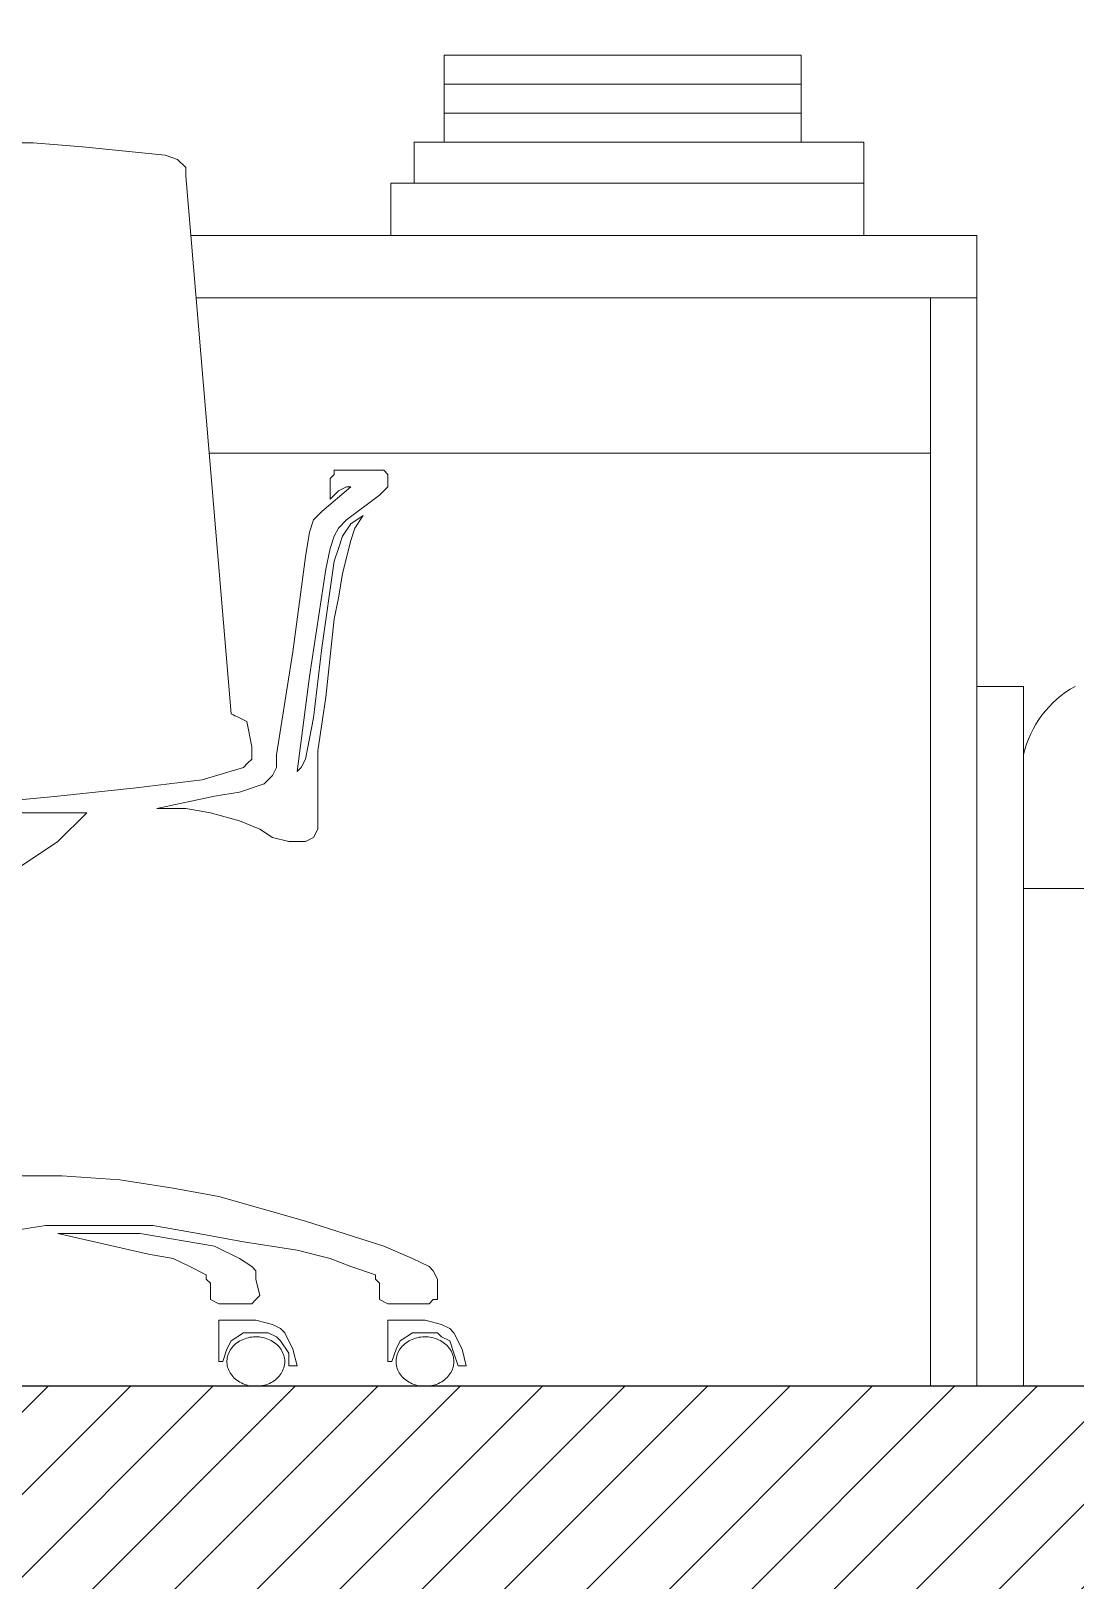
# Model space of a CAD drawing. Header units: millimetres. Extents: x 2499 to 8838, y 1331 to 6209.
# Drawn here: x 3229.1 to 3296.3, y 3598.5 to 3698.1 of the extents above; entities that cross this region are included whole.
import ezdxf

# ---------------------------------------------------------------- set-up
doc = ezdxf.new("R2010")
doc.units = ezdxf.units.MM
doc.header["$MEASUREMENT"] = 0
doc.layers.add('ARREDI', color=8, linetype='Continuous', lineweight=18)
doc.layers.add('STRUTTURA', color=1, linetype='Continuous')

msp = doc.modelspace()

# ---------------------------------------------------------------- hatches: boundary and pattern name
at = {"layer": 'STRUTTURA'}
h = msp.add_hatch(dxfattribs=at)
h.set_pattern_fill('ANSI31', color=0, scale=30)
h.set_pattern_definition([(45, (1527.054, 1769.8616), (-2.6516504, 2.6516504), [])])
h.paths.add_polyline_path([(2807.568, 3927.462), (2807.568, 3823.847), (2812.105, 3823.847), (2812.105, 3910.862), (3001.436, 3910.862), (3001.436, 3610.954), (2812.105, 3610.954), (2812.105, 3703.852), (2807.568, 3703.852), (2807.568, 3562.078), (2809.455, 3562.078), (2812.205, 3562.078), (2812.205, 3592.454), (3136.376, 3592.454), (3136.376, 3361.454), (3141.126, 3361.454), (3141.126, 3610.954), (3099.016, 3610.954), (3099.016, 3910.862), (3141.126, 3910.862), (3141.126, 3927.462)])
h.paths.add_polyline_path([(3090.226, 3910.862), (3090.226, 3610.954), (3010.226, 3610.954), (3010.226, 3910.862)], flags=16)
h.paths.add_polyline_path([(3090.226, 3782.954), (3090.226, 3610.954), (3050.226, 3610.954), (3010.226, 3610.954), (3010.226, 3782.954), (3050.226, 3782.954)], flags=0)
h.paths.add_polyline_path([(3085.132, 3777.86), (3085.132, 3616.048), (3055.319, 3616.048), (3055.319, 3777.86)], flags=0)
h.paths.add_polyline_path([(3045.132, 3777.86), (3045.132, 3616.048), (3015.319, 3616.048), (3015.319, 3777.86)], flags=0)
h.paths.add_polyline_path([(3198.752, 3927.462), (3141.126, 3927.462), (3141.126, 3910.862), (3162.633, 3910.862), (3198.752, 3910.862)])
h.paths.add_polyline_path([(3499.905, 3927.462), (3198.752, 3927.462), (3198.752, 3910.862), (3495.005, 3910.862), (3495.005, 3610.954), (3198.752, 3610.954), (3198.752, 3361.454), (3203.602, 3361.454), (3203.602, 3592.454), (3494.904, 3592.454), (3494.904, 3562.647), (3497.807, 3562.647), (3497.807, 3562.647), (3499.905, 3562.647)])
h.paths.add_polyline_path([(3504.505, 3469.305), (3499.905, 3469.305), (3499.905, 3361.454), (3504.505, 3361.454)])
h.paths.add_polyline_path([(3499.905, 3469.305), (3494.904, 3469.305), (3494.904, 3361.454), (3499.905, 3361.454)], flags=17)
h.paths.add_polyline_path([(3198.752, 3610.954), (3141.126, 3610.954), (3141.126, 3361.454), (3145.976, 3361.454), (3145.976, 3592.454), (3194.002, 3592.454), (3194.002, 3361.454), (3198.752, 3361.454)])
h.paths.add_polyline_path([(2812.205, 3442.014), (2811.137, 3442.014), (2807.568, 3442.014), (2807.568, 3361.454), (2812.205, 3361.454)])
h.paths.add_polyline_path([(2807.568, 3442.014), (2805.455, 3442.014), (2802.605, 3442.014), (2802.605, 3361.454), (2807.568, 3361.454)])
h.paths.add_polyline_path([(2807.568, 3703.852), (2805.355, 3703.852), (2802.605, 3703.852), (2802.605, 3562.078), (2803.673, 3562.078), (2807.568, 3562.078)])
h.paths.add_polyline_path([(3531.905, 3910.862), (3533.405, 3910.862), (3533.405, 3922.143), (3533.653, 3922.143), (3535.404, 3922.143), (3534.653, 3923.862), (3534.653, 3927.462), (3499.905, 3927.462), (3499.905, 3562.647), (3500.307, 3562.647), (3501.807, 3562.647), (3504.505, 3562.647), (3504.505, 3562.647), (3504.505, 3592.454), (3553.504, 3592.454), (3553.504, 3604.454), (3503.505, 3609.454), (3504.501, 3910.859), (3531.905, 3910.862)])

# ---------------------------------------------------------------- linework, layer by layer
at = {"layer": 'ARREDI', "lineweight": 0}
for p, q in [((3225.027, 3690.921), (3229.275, 3690.921)), ((3229.275, 3690.921), (3232.461, 3690.656)), ((3232.461, 3690.656), (3237.77, 3690.125)), ((3237.77, 3690.125), (3238.567, 3689.859)), ((3238.567, 3689.859), (3239.098, 3689.33)), ((3239.098, 3689.33), (3239.098, 3688.799)), ((3239.098, 3688.799), (3242.018, 3654.195)), ((3248.39, 3669.327), (3248.655, 3669.593)), ((3248.655, 3669.593), (3248.655, 3669.858)), ((3248.655, 3669.858), (3249.186, 3669.858)), ((3249.186, 3669.858), (3251.576, 3669.858)), ((3251.576, 3669.858), (3251.841, 3669.858)), ((3251.841, 3669.858), (3252.107, 3669.593)), ((3252.107, 3669.593), (3252.107, 3669.327)), ((3247.859, 3667.204), (3249.717, 3668.796)), ((3248.39, 3668), (3248.39, 3669.327)), ((3249.452, 3668.796), (3248.921, 3668.531)), ((3249.717, 3668.796), (3249.452, 3668.796)), ((3252.107, 3668.796), (3251.576, 3668.265)), ((3252.107, 3669.327), (3252.107, 3668.796)), ((3248.921, 3668.531), (3248.39, 3668)), ((3251.576, 3668.265), (3249.452, 3666.673)), ((3247.062, 3665.876), (3247.328, 3666.673)), ((3247.328, 3666.673), (3247.859, 3667.204)), ((3249.452, 3666.673), (3248.921, 3666.142)), ((3249.717, 3666.407), (3250.514, 3666.938)), ((3250.514, 3666.938), (3249.983, 3666.142)), ((3246.797, 3664.283), (3247.062, 3665.876)), ((3248.655, 3665.611), (3248.39, 3664.814)), ((3248.921, 3666.142), (3248.655, 3665.611)), ((3248.921, 3664.814), (3249.186, 3665.611)), ((3249.186, 3665.611), (3249.717, 3666.407)), ((3249.983, 3666.142), (3249.717, 3665.345)), ((3248.39, 3664.814), (3248.124, 3663.487)), ((3248.655, 3664.018), (3248.921, 3664.814)), ((3249.717, 3665.345), (3249.186, 3663.221)), ((3246.001, 3658.177), (3246.797, 3664.283)), ((3247.859, 3658.442), (3248.655, 3664.018)), ((3248.124, 3663.487), (3247.062, 3656.584)), ((3249.186, 3663.221), (3248.921, 3661.628)), ((3248.921, 3661.628), (3248.655, 3660.301)), ((3248.655, 3660.301), (3248.124, 3655.257)), ((3244.939, 3651.54), (3246.001, 3658.177)), ((3247.328, 3653.929), (3247.859, 3658.442)), ((3247.062, 3656.584), (3246.266, 3650.478)), ((3248.124, 3655.257), (3247.593, 3651.805)), ((3243.022, 3653.688), (3243.346, 3652.071)), ((3246.797, 3651.274), (3247.328, 3653.929)), ((3243.346, 3652.071), (3243.346, 3651.274)), ((3247.593, 3651.805), (3247.593, 3650.212)), ((3242.815, 3650.743), (3240.16, 3649.947)), ((3243.08, 3651.009), (3242.815, 3650.743)), ((3243.346, 3651.274), (3243.08, 3651.009)), ((3244.673, 3650.212), (3244.939, 3650.743)), ((3244.939, 3650.743), (3244.939, 3651.54)), ((3246.266, 3650.478), (3246.532, 3650.743)), ((3246.532, 3650.743), (3246.797, 3651.274)), ((3240.16, 3649.947), (3235.912, 3649.416)), ((3242.549, 3649.15), (3244.142, 3649.681)), ((3244.142, 3649.681), (3244.408, 3649.947)), ((3244.142, 3649.681), (3244.142, 3649.681)), ((3244.408, 3649.947), (3244.673, 3650.212)), ((3247.593, 3650.212), (3247.593, 3649.416)), ((3230.868, 3648.885), (3227.947, 3648.619)), ((3235.912, 3649.416), (3230.868, 3648.885)), ((3237.239, 3648.088), (3240.956, 3648.885)), ((3240.956, 3648.885), (3242.549, 3649.15)), ((3247.593, 3649.416), (3247.593, 3647.823)), ((3232.726, 3647.823), (3227.947, 3647.823)), ((3230.868, 3645.965), (3232.726, 3647.823)), ((3239.098, 3648.088), (3237.239, 3648.088)), ((3240.691, 3647.823), (3239.098, 3648.088)), ((3242.549, 3647.292), (3240.691, 3647.823)), ((3247.593, 3647.823), (3247.593, 3647.292)), ((3243.877, 3646.761), (3242.549, 3647.292)), ((3244.673, 3646.23), (3243.877, 3646.761)), ((3247.593, 3646.761), (3247.328, 3646.23)), ((3247.593, 3647.292), (3247.593, 3646.761)), ((3228.478, 3644.372), (3230.868, 3645.965)), ((3245.735, 3645.965), (3244.673, 3646.23)), ((3246.797, 3645.965), (3245.735, 3645.965)), ((3247.328, 3646.23), (3246.797, 3645.965)), ((3231.133, 3624.46), (3227.151, 3624.46)), ((3234.85, 3624.195), (3231.133, 3624.46)), ((3238.301, 3623.664), (3234.85, 3624.195)), ((3241.222, 3623.133), (3238.301, 3623.664)), ((3246.797, 3621.54), (3241.222, 3623.133)), ((3228.478, 3621.009), (3230.071, 3621.274)), ((3230.071, 3621.274), (3231.93, 3621.274)), ((3230.868, 3620.743), (3236.709, 3619.416)), ((3233.257, 3620.743), (3230.868, 3620.743)), ((3230.868, 3620.743), (3230.868, 3620.743)), ((3231.93, 3621.274), (3234.319, 3621.274)), ((3236.178, 3620.743), (3233.257, 3620.743)), ((3234.319, 3621.274), (3236.974, 3621.274)), ((3240.956, 3619.947), (3236.178, 3620.743)), ((3236.974, 3621.274), (3239.894, 3620.743)), ((3239.894, 3620.743), (3242.815, 3620.212)), ((3251.841, 3619.947), (3246.797, 3621.54)), ((3242.549, 3619.15), (3240.956, 3619.947)), ((3242.815, 3620.212), (3246.266, 3619.681)), ((3253.7, 3619.15), (3251.841, 3619.947)), ((3236.709, 3619.416), (3238.301, 3619.15)), ((3238.301, 3619.15), (3239.363, 3618.619)), ((3243.346, 3618.619), (3242.549, 3619.15)), ((3246.266, 3619.681), (3248.39, 3619.15)), ((3248.39, 3619.15), (3249.717, 3618.619)), ((3254.231, 3618.885), (3253.7, 3619.15)), ((3254.762, 3618.619), (3254.231, 3618.885)), ((3239.363, 3618.619), (3240.425, 3618.088)), ((3240.425, 3618.088), (3240.425, 3617.823)), ((3240.425, 3617.823), (3240.691, 3617.558)), ((3243.611, 3618.354), (3243.346, 3618.619)), ((3243.611, 3617.823), (3243.611, 3618.354)), ((3243.877, 3616.761), (3243.611, 3617.823)), ((3249.717, 3618.619), (3251.31, 3618.088)), ((3251.31, 3618.088), (3251.31, 3617.823)), ((3251.31, 3617.823), (3251.576, 3617.558)), ((3255.027, 3618.354), (3254.762, 3618.619)), ((3255.293, 3617.823), (3255.027, 3618.354)), ((3255.293, 3616.761), (3255.293, 3617.823)), ((3240.691, 3617.558), (3240.691, 3617.027)), ((3240.691, 3617.027), (3240.691, 3616.496)), ((3243.611, 3616.496), (3243.877, 3616.761)), ((3251.576, 3617.558), (3251.576, 3617.027)), ((3251.576, 3617.027), (3251.576, 3616.496)), ((3255.293, 3616.496), (3255.293, 3616.761)), ((3240.691, 3616.496), (3241.222, 3616.23)), ((3241.222, 3616.23), (3243.08, 3616.23)), ((3243.08, 3616.23), (3243.346, 3616.23)), ((3243.346, 3616.23), (3243.611, 3616.496)), ((3251.576, 3616.496), (3252.107, 3616.23)), ((3252.107, 3616.23), (3254.496, 3616.23)), ((3254.496, 3616.23), (3254.762, 3616.23)), ((3254.762, 3616.23), (3255.027, 3616.496)), ((3255.027, 3616.496), (3255.293, 3616.496)), ((3241.222, 3612.513), (3241.222, 3615.168)), ((3241.222, 3615.168), (3243.611, 3615.168)), ((3243.611, 3615.168), (3244.673, 3614.903)), ((3244.673, 3614.903), (3245.204, 3614.637)), ((3252.107, 3612.513), (3252.107, 3615.168)), ((3252.107, 3615.168), (3254.496, 3615.168)), ((3254.496, 3615.168), (3255.558, 3614.903)), ((3255.558, 3614.903), (3256.089, 3614.637)), ((3242.018, 3613.841), (3241.753, 3613.31)), ((3242.815, 3614.372), (3242.018, 3613.841)), ((3242.486, 3613.781), (3242.394, 3613.717)), ((3242.582, 3613.839), (3242.486, 3613.781)), ((3242.682, 3613.893), (3242.582, 3613.839)), ((3242.786, 3613.941), (3242.682, 3613.893)), ((3242.893, 3613.982), (3242.786, 3613.941)), ((3243.611, 3614.372), (3242.815, 3614.372)), ((3243.003, 3614.019), (3242.893, 3613.982)), ((3243.116, 3614.049), (3243.003, 3614.019)), ((3243.231, 3614.072), (3243.116, 3614.049)), ((3243.347, 3614.09), (3243.231, 3614.072)), ((3243.464, 3614.101), (3243.347, 3614.09)), ((3243.582, 3614.106), (3243.464, 3614.101)), ((3243.7, 3614.104), (3243.582, 3614.106)), ((3244.142, 3614.372), (3243.611, 3614.372)), ((3243.817, 3614.096), (3243.7, 3614.104)), ((3243.934, 3614.082), (3243.817, 3614.096)), ((3244.049, 3614.061), (3243.934, 3614.082)), ((3244.163, 3614.034), (3244.049, 3614.061)), ((3244.408, 3614.372), (3244.142, 3614.372)), ((3244.274, 3614.001), (3244.163, 3614.034)), ((3244.383, 3613.962), (3244.274, 3614.001)), ((3244.489, 3613.917), (3244.383, 3613.962)), ((3244.939, 3614.106), (3244.408, 3614.372)), ((3244.591, 3613.867), (3244.489, 3613.917)), ((3244.689, 3613.811), (3244.591, 3613.867)), ((3244.783, 3613.75), (3244.689, 3613.811)), ((3244.872, 3613.683), (3244.783, 3613.75)), ((3245.204, 3613.841), (3244.939, 3614.106)), ((3245.204, 3614.637), (3245.47, 3614.372)), ((3245.735, 3613.044), (3245.204, 3613.841)), ((3245.47, 3614.372), (3246.001, 3613.31)), ((3252.903, 3613.841), (3252.638, 3613.31)), ((3253.7, 3614.372), (3252.903, 3613.841)), ((3253.371, 3613.781), (3253.279, 3613.717)), ((3253.467, 3613.839), (3253.371, 3613.781)), ((3253.567, 3613.893), (3253.467, 3613.839)), ((3253.671, 3613.941), (3253.567, 3613.893)), ((3253.778, 3613.982), (3253.671, 3613.941)), ((3254.496, 3614.372), (3253.7, 3614.372)), ((3253.888, 3614.019), (3253.778, 3613.982)), ((3254.001, 3614.049), (3253.888, 3614.019)), ((3254.116, 3614.072), (3254.001, 3614.049)), ((3254.232, 3614.09), (3254.116, 3614.072)), ((3254.349, 3614.101), (3254.232, 3614.09)), ((3254.467, 3614.106), (3254.349, 3614.101)), ((3254.585, 3614.104), (3254.467, 3614.106)), ((3255.027, 3614.372), (3254.496, 3614.372)), ((3254.702, 3614.096), (3254.585, 3614.104)), ((3254.819, 3614.082), (3254.702, 3614.096)), ((3254.934, 3614.061), (3254.819, 3614.082)), ((3255.048, 3614.034), (3254.934, 3614.061)), ((3255.293, 3614.372), (3255.027, 3614.372)), ((3255.159, 3614.001), (3255.048, 3614.034)), ((3255.268, 3613.962), (3255.159, 3614.001)), ((3255.374, 3613.917), (3255.268, 3613.962)), ((3255.558, 3614.106), (3255.293, 3614.372)), ((3255.476, 3613.867), (3255.374, 3613.917)), ((3255.574, 3613.811), (3255.476, 3613.867)), ((3256.089, 3613.841), (3255.558, 3614.106)), ((3255.668, 3613.75), (3255.574, 3613.811)), ((3255.757, 3613.683), (3255.668, 3613.75)), ((3256.089, 3614.637), (3256.355, 3614.372)), ((3256.355, 3613.044), (3256.089, 3613.841)), ((3256.355, 3614.372), (3256.886, 3613.31)), ((3241.753, 3613.31), (3241.487, 3612.513)), ((3241.776, 3612.765), (3241.761, 3612.665)), ((3241.798, 3612.864), (3241.776, 3612.765)), ((3241.828, 3612.962), (3241.798, 3612.864)), ((3241.865, 3613.058), (3241.828, 3612.962)), ((3241.909, 3613.152), (3241.865, 3613.058)), ((3241.959, 3613.243), (3241.909, 3613.152)), ((3242.017, 3613.332), (3241.959, 3613.243)), ((3242.08, 3613.417), (3242.017, 3613.332)), ((3242.15, 3613.498), (3242.08, 3613.417)), ((3242.226, 3613.575), (3242.15, 3613.498)), ((3242.308, 3613.649), (3242.226, 3613.575)), ((3242.394, 3613.717), (3242.308, 3613.649)), ((3244.956, 3613.613), (3244.872, 3613.683)), ((3245.035, 3613.537), (3244.956, 3613.613)), ((3245.108, 3613.458), (3245.035, 3613.537)), ((3245.175, 3613.374), (3245.108, 3613.458)), ((3245.235, 3613.288), (3245.175, 3613.374)), ((3245.289, 3613.198), (3245.235, 3613.288)), ((3245.336, 3613.105), (3245.289, 3613.198)), ((3245.377, 3613.01), (3245.336, 3613.105)), ((3245.41, 3612.913), (3245.377, 3613.01)), ((3245.436, 3612.815), (3245.41, 3612.913)), ((3245.455, 3612.715), (3245.436, 3612.815)), ((3245.735, 3612.248), (3245.735, 3613.044)), ((3246.001, 3613.31), (3246.266, 3612.248)), ((3252.638, 3613.31), (3252.372, 3612.513)), ((3252.661, 3612.765), (3252.646, 3612.665)), ((3252.683, 3612.864), (3252.661, 3612.765)), ((3252.713, 3612.962), (3252.683, 3612.864)), ((3252.75, 3613.058), (3252.713, 3612.962)), ((3252.794, 3613.152), (3252.75, 3613.058)), ((3252.844, 3613.243), (3252.794, 3613.152)), ((3252.902, 3613.332), (3252.844, 3613.243)), ((3252.965, 3613.417), (3252.902, 3613.332)), ((3253.035, 3613.498), (3252.965, 3613.417)), ((3253.111, 3613.575), (3253.035, 3613.498)), ((3253.192, 3613.649), (3253.111, 3613.575)), ((3253.279, 3613.717), (3253.192, 3613.649)), ((3255.841, 3613.613), (3255.757, 3613.683)), ((3255.92, 3613.537), (3255.841, 3613.613)), ((3255.993, 3613.458), (3255.92, 3613.537)), ((3256.06, 3613.374), (3255.993, 3613.458)), ((3256.12, 3613.288), (3256.06, 3613.374)), ((3256.174, 3613.198), (3256.12, 3613.288)), ((3256.221, 3613.105), (3256.174, 3613.198)), ((3256.262, 3613.01), (3256.221, 3613.105)), ((3256.295, 3612.913), (3256.262, 3613.01)), ((3256.321, 3612.815), (3256.295, 3612.913)), ((3256.34, 3612.715), (3256.321, 3612.815)), ((3256.62, 3612.248), (3256.355, 3613.044)), ((3256.886, 3613.31), (3257.151, 3612.248)), ((3241.487, 3612.513), (3241.222, 3612.513)), ((3241.761, 3612.665), (3241.754, 3612.564)), ((3241.754, 3612.564), (3241.754, 3612.463)), ((3241.754, 3612.463), (3241.761, 3612.362)), ((3241.761, 3612.362), (3241.776, 3612.262)), ((3241.776, 3612.262), (3241.798, 3612.162)), ((3241.798, 3612.162), (3241.828, 3612.064)), ((3241.828, 3612.064), (3241.865, 3611.968)), ((3241.865, 3611.968), (3241.909, 3611.875)), ((3241.909, 3611.875), (3241.959, 3611.783)), ((3241.959, 3611.783), (3242.017, 3611.695)), ((3245.235, 3611.739), (3245.289, 3611.829)), ((3245.289, 3611.829), (3245.336, 3611.921)), ((3245.336, 3611.921), (3245.377, 3612.016)), ((3245.377, 3612.016), (3245.41, 3612.113)), ((3245.41, 3612.113), (3245.436, 3612.212)), ((3245.436, 3612.212), (3245.455, 3612.312)), ((3245.466, 3612.614), (3245.455, 3612.715)), ((3245.455, 3612.312), (3245.466, 3612.412)), ((3245.47, 3612.513), (3245.466, 3612.614)), ((3245.466, 3612.412), (3245.47, 3612.513)), ((3246.266, 3612.248), (3245.735, 3612.248)), ((3246.266, 3612.248), (3246.266, 3612.248)), ((3252.372, 3612.513), (3252.107, 3612.513)), ((3252.646, 3612.665), (3252.639, 3612.564)), ((3252.639, 3612.564), (3252.639, 3612.463)), ((3252.639, 3612.463), (3252.646, 3612.362)), ((3252.646, 3612.362), (3252.661, 3612.262)), ((3252.661, 3612.262), (3252.683, 3612.162)), ((3252.683, 3612.162), (3252.713, 3612.064)), ((3252.713, 3612.064), (3252.75, 3611.968)), ((3252.75, 3611.968), (3252.794, 3611.875)), ((3252.794, 3611.875), (3252.844, 3611.783)), ((3252.844, 3611.783), (3252.902, 3611.695)), ((3256.12, 3611.739), (3256.174, 3611.829)), ((3256.174, 3611.829), (3256.221, 3611.921)), ((3256.221, 3611.921), (3256.262, 3612.016)), ((3256.262, 3612.016), (3256.295, 3612.113)), ((3256.295, 3612.113), (3256.321, 3612.212)), ((3256.321, 3612.212), (3256.34, 3612.312)), ((3256.351, 3612.614), (3256.34, 3612.715)), ((3256.34, 3612.312), (3256.351, 3612.412)), ((3256.355, 3612.513), (3256.351, 3612.614)), ((3256.351, 3612.412), (3256.355, 3612.513)), ((3257.151, 3612.248), (3256.62, 3612.248)), ((3257.151, 3612.248), (3257.151, 3612.248)), ((3242.017, 3611.695), (3242.08, 3611.61)), ((3242.08, 3611.61), (3242.15, 3611.529)), ((3242.15, 3611.529), (3242.226, 3611.451)), ((3242.226, 3611.451), (3242.308, 3611.378)), ((3242.308, 3611.378), (3242.394, 3611.309)), ((3242.394, 3611.309), (3242.486, 3611.246)), ((3242.486, 3611.246), (3242.582, 3611.187)), ((3242.582, 3611.187), (3242.682, 3611.134)), ((3242.682, 3611.134), (3242.786, 3611.086)), ((3242.786, 3611.086), (3242.893, 3611.044)), ((3242.893, 3611.044), (3243.003, 3611.008)), ((3243.003, 3611.008), (3243.116, 3610.978)), ((3243.116, 3610.978), (3243.231, 3610.954)), ((3244.049, 3610.965), (3244.163, 3610.992)), ((3244.163, 3610.992), (3244.274, 3611.025)), ((3244.274, 3611.025), (3244.383, 3611.064)), ((3244.383, 3611.064), (3244.489, 3611.109)), ((3244.489, 3611.109), (3244.591, 3611.16)), ((3244.591, 3611.16), (3244.689, 3611.216)), ((3244.689, 3611.216), (3244.783, 3611.277)), ((3244.783, 3611.277), (3244.872, 3611.343)), ((3244.872, 3611.343), (3244.956, 3611.414)), ((3244.956, 3611.414), (3245.035, 3611.489)), ((3245.035, 3611.489), (3245.108, 3611.569)), ((3245.108, 3611.569), (3245.175, 3611.652)), ((3245.175, 3611.652), (3245.235, 3611.739)), ((3252.902, 3611.695), (3252.965, 3611.61)), ((3252.965, 3611.61), (3253.035, 3611.529)), ((3253.035, 3611.529), (3253.111, 3611.451)), ((3253.111, 3611.451), (3253.192, 3611.378)), ((3253.192, 3611.378), (3253.279, 3611.309)), ((3253.279, 3611.309), (3253.371, 3611.246)), ((3253.371, 3611.246), (3253.467, 3611.187)), ((3253.467, 3611.187), (3253.567, 3611.134)), ((3253.567, 3611.134), (3253.671, 3611.086)), ((3253.671, 3611.086), (3253.778, 3611.044)), ((3253.778, 3611.044), (3253.888, 3611.008)), ((3253.888, 3611.008), (3254.001, 3610.978)), ((3254.001, 3610.978), (3254.116, 3610.954)), ((3254.934, 3610.965), (3255.048, 3610.992)), ((3255.048, 3610.992), (3255.159, 3611.025)), ((3255.159, 3611.025), (3255.268, 3611.064)), ((3255.268, 3611.064), (3255.374, 3611.109)), ((3255.374, 3611.109), (3255.476, 3611.16)), ((3255.476, 3611.16), (3255.574, 3611.216)), ((3255.574, 3611.216), (3255.668, 3611.277)), ((3255.668, 3611.277), (3255.757, 3611.343)), ((3255.757, 3611.343), (3255.841, 3611.414)), ((3255.841, 3611.414), (3255.92, 3611.489)), ((3255.92, 3611.489), (3255.993, 3611.569)), ((3255.993, 3611.569), (3256.06, 3611.652)), ((3256.06, 3611.652), (3256.12, 3611.739))]:
    msp.add_line(p, q, dxfattribs=at)
at = {"layer": 'ARREDI'}
for p, q in [((3239.422, 3684.954), (3290.014, 3684.954)), ((3290.014, 3680.954), (3290.014, 3684.954)), ((3290.014, 3684.954), (3290.014, 3610.954)), ((3239.76, 3680.954), (3290.014, 3680.954)), ((3290.014, 3680.954), (3287.014, 3680.954)), ((3287.014, 3680.954), (3287.014, 3610.954)), ((3240.604, 3670.954), (3287.014, 3670.954)), ((3293.014, 3651.544), (3293.014, 3643.954)), ((3439.912, 3642.954), (3293.014, 3642.954))]:
    msp.add_line(p, q, dxfattribs=at)
for points in [[(3278.694, 3694.695), (3255.721, 3694.695), (3255.721, 3696.557), (3278.694, 3696.557)], [(3278.694, 3692.833), (3255.721, 3692.833), (3255.721, 3694.695), (3278.694, 3694.695)], [(3278.694, 3690.97), (3255.721, 3690.97), (3255.721, 3692.833), (3278.694, 3692.833)], [(3282.723, 3688.327), (3253.797, 3688.327), (3253.797, 3690.97), (3282.723, 3690.97)], [(3282.723, 3684.954), (3252.293, 3684.954), (3252.293, 3688.327), (3282.723, 3688.327)], [(3293.014, 3655.954), (3293.014, 3610.954), (3290.014, 3610.954), (3290.014, 3655.954)]]:
    msp.add_lwpolyline(points, close=True, dxfattribs=at)
msp.add_arc((3299.586, 3650.06), 6.737, 118.97727, 167.28008, dxfattribs=at)
msp.add_spline([(3243.022, 3653.688), (3242.018, 3654.195)], degree=3, dxfattribs=at)
at = {"layer": 'STRUTTURA'}
msp.add_line((3287.014, 3610.954), (3290.014, 3610.954), dxfattribs=at)
msp.add_lwpolyline([(3099.016, 3610.954), (3495.005, 3610.954)], dxfattribs=at)

doc.saveas('drawing.dxf')
